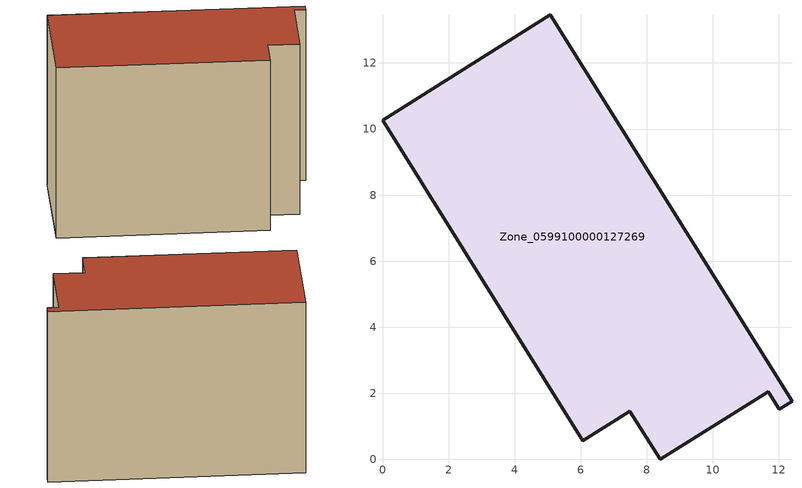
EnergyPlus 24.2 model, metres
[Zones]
Zone_0599100000127269
 floor ground (C_G): 0,10.27 5.08,13.46 12.39,1.76 12,1.51 11.67,2.04 8.4,0 7.49,1.46 6.06,0.57 z0
 wall outside (C_F): 5.08,13.46 0,10.27 6.06,0.57 7.49,1.46 8.4,0 11.67,2.04 12,1.51 12.39,1.76 5.08,13.46 z0:10.26
 roof outside (C_R): 12.39,1.76 5.08,13.46 0,10.27 6.06,0.57 7.49,1.46 8.4,0 11.67,2.04 12,1.51 z10.26
[BUILDING]
Pand.0599100000127269: North Axis=0; Terrain=City; Loads Convergence Tolerance Value=0.04; Temperature Convergence Tolerance Value=0.4; Solar Distribution=FullExterior; Maximum Number of Warmup Days=25; Minimum Number of Warmup Days=1
[Site:Location]
Rotterdam.The.Hague.AP_ZH_NLD Design_Conditions: Latitude=51.96; Longitude=4.45; Time Zone=1; Elevation=-4.5
[SITE:GROUNDTEMPERATURE:BUILDINGSURFACE]
18, 18, 18, 18, 18, 18, 18, 18, 18, 18, 18, 18
[MATERIAL] Thermal Absorptance=0.9; Solar Absorptance=0.7; Visible Absorptance=0.7
Name | Roughness | Thickness | Conductivity | Density | Specific Heat
G.TI.1946 | MediumSmooth | 0.15 | 1 | 540 | 1210
F.TI.1946 | Rough | 0.3 | 0.857143 | 1920 | 840
R.TI.1946 | MediumRough | 0.2 | 0.1 | 1500 | 1000
[CONSTRUCTION]
C_G: G.TI.1946
C_F: F.TI.1946
C_R: R.TI.1946
[ZONE]
Zone_0599100000127269: Type=1; Multiplier=1; Ceiling Height=Autocalculate; Volume=Autocalculate; Floor Area=autocalculate; Part of Total Floor Area=Yes
[ZONEINFILTRATION:DESIGNFLOWRATE]
Infil_Zone_0599100000127269: Zone or ZoneList or Space or SpaceList=Zone_0599100000127269; Schedule=AlwaysOn; Design Flow Rate Calculation Method=Flow/Area; Flow Rate per Floor Area=0.003; Constant Term Coefficient=1; Temperature Term Coefficient=0; Velocity Term Coefficient=0; Velocity Squared Term Coefficient=0
[HVACTEMPLATE:ZONE:IDEALLOADSAIRSYSTEM]
Zone_0599100000127269: Maximum Heating Supply Air Temperature=50; Minimum Cooling Supply Air Temperature=13; Maximum Heating Supply Air Humidity Ratio=0.0156; Minimum Cooling Supply Air Humidity Ratio=0.0077; Heating Limit=NoLimit; Cooling Limit=NoLimit; Dehumidification Control Type=ConstantSensibleHeatRatio; Cooling Sensible Heat Ratio=0.7; Dehumidification Setpoint=60; Humidification Control Type=None; Humidification Setpoint=30; Outdoor Air Method=None; Outdoor Air Flow Rate per Person=0.00944; Outdoor Air Flow Rate per Zone Floor Area=0; Outdoor Air Flow Rate per Zone=0; Demand Controlled Ventilation Type=None; Outdoor Air Economizer Type=NoEconomizer; Heat Recovery Type=None; Sensible Heat Recovery Effectiveness=0.7; Latent Heat Recovery Effectiveness=0.65
[ZONECONTROL:THERMOSTAT]
ThermostatControl_Zone_0599100000127269: Zone or ZoneList=Zone_0599100000127269; Control Type Schedule=DualSetpointControlType; Control 1=Thermostat_Zone_0599100000127269; Temperature Difference Between Cutout And Setpoint=0
[THERMOSTATSETPOINT:DUALSETPOINT]
Thermostat_Zone_0599100000127269: Heating Setpoint Temperature Schedule=HeatingSetpoint_Zone_0599100000127269; Cooling Setpoint Temperature Schedule=CoolingSetpoint_Zone_0599100000127269
[SCHEDULE:COMPACT]
HeatingSetpoint_Zone_0599100000127269: Through: 12/31, For: AllDays, Until: 24:00, 21
CoolingSetpoint_Zone_0599100000127269: Through: 12/31, For: AllDays, Until: 24:00, 24
DualSetpointControlType: Through: 12/31, For: AllDays, Until: 24:00, 4
AlwaysOn: Through: 12/31, For: AllDays, Until: 24:00, 1
